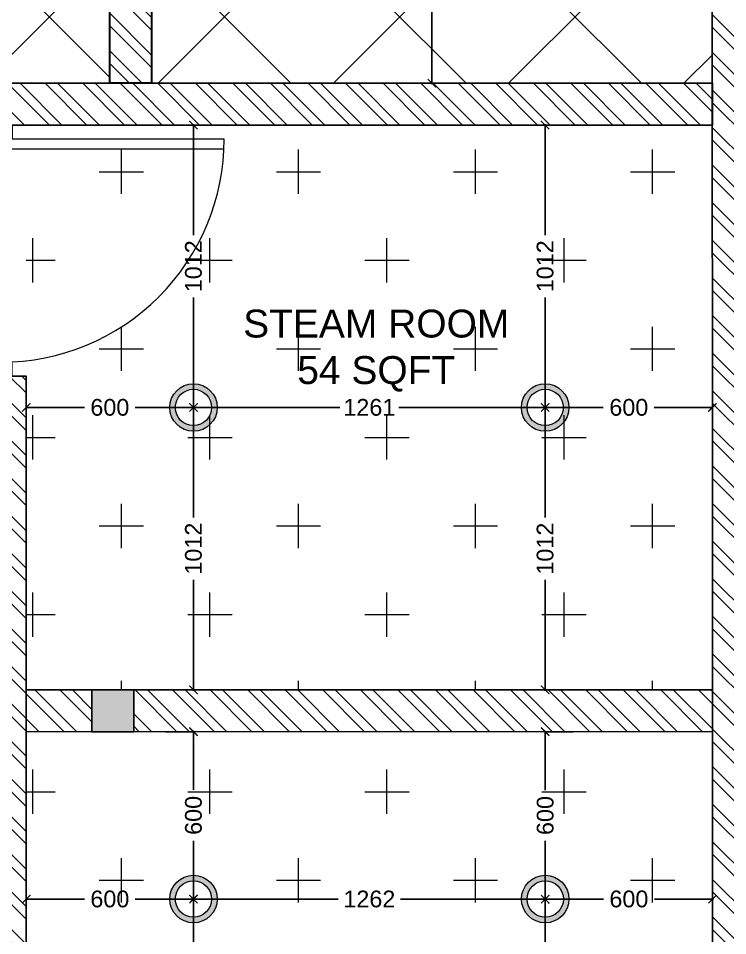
# Model space of a CAD drawing. Header units: millimetres. Extents: x 1464389 to 1998638, y -29162 to 256806.
# Drawn here: x 1805646 to 1808190, y 208770 to 212058 of the extents above; entities that cross this region are included whole.
import ezdxf

# ---------------------------------------------------------------- set-up
doc = ezdxf.new("R2010")
doc.units = ezdxf.units.MM
doc.header["$LTSCALE"] = 15
doc.header["$PDMODE"] = 35
doc.layers.get('0').update_dxf_attribs({"lineweight": 5})
for name, color, linetype, lineweight in [('A-Walls', 1, 'Continuous', 30), ('DOOR', 124, 'Continuous', 9), ('Hatch', 252, 'Continuous', 15), ('ledge wall line', 252, 'Continuous', 13), ('wall', 50, 'Continuous', 30)]:
    doc.layers.add(name, color=color, linetype=linetype, lineweight=lineweight)
for name, color, linetype in [('GFC Columns', 6, 'Continuous'), ('NEW WALL', 5, 'Continuous'), ('Text', 250, 'Continuous')]:
    doc.layers.add(name, color=color, linetype=linetype)
doc.styles.add('ARIAL', font='arial.ttf')
doc.dimstyles.new('SC-25', dxfattribs={"dimtxt": 60, "dimasz": 30, "dimexe": 0, "dimexo": 0, "dimgap": 25, "dimtad": 0, "dimdec": 0, "dimzin": 0, "dimdsep": 46, "dimtxsty": 'ARIAL', "dimblk": 'ARCHTICK', "dimcen": 0.09, "dimdle": 3, "dimclrd": 251, "dimclre": 251, "dimclrt": 1, "dimadec": 0, "dimazin": 0, "dimtfac": 1, "dimtdec": 0, "dimtofl": 0, "dimtmove": 0, "dimatfit": 2, "dimfxl": 100, "dimtolj": 1, "dimtzin": 0, "dimarcsym": 0})
pattern_1 = [(135, (-714436.75, -697251.91), (-67.351921, -67.351921), []), (135, (-714436.75, -697207.01), (-67.351921, -67.351921), [])]
pattern_2 = [(45, (656328.93, 99855.36), (-314.30896, 314.30896), []), (135, (656328.93, 99855.36), (-314.30896, -314.30896), [])]

# ---------------------------------------------------------------- blocks, each defined once
blk = doc.blocks.new('terrace site dwg')
at = {"layer": 'Hatch'}
h = blk.add_hatch(color=256, dxfattribs=at)
h.dxf.hatch_style = 1
h.paths.add_polyline_path([(2564955.5, 867086.2), (2564805.5, 867086.2), (2564805.5, 866936.2), (2564955.5, 866936.2)])
h.paths.add_polyline_path([(2563234.3, 867086.2), (2563139.5, 867086.2), (2563139.5, 866936.2), (2563234.3, 866936.2)])
h.paths.add_polyline_path([(2563139.5, 867086.2), (2563084.5, 867086.2), (2563084.5, 866936.2), (2563139.5, 866936.2)])
h.paths.add_polyline_path([(2563234.5, 861453.2), (2563084.5, 861453.2), (2563084.5, 861303.2), (2563234.5, 861303.2)])
h.paths.add_polyline_path([(2564955.5, 861453.2), (2564805.5, 861453.2), (2564805.5, 861303.2), (2564955.5, 861303.2)])
h.paths.add_polyline_path([(2563234.5, 858838.2), (2563139.5, 858838.2), (2563139.5, 858868.2), (2563084.5, 858868.2), (2563084.5, 858718.2), (2563234.5, 858718.2)])
h.paths.add_polyline_path([(2563234.5, 858868.2), (2563139.5, 858868.2), (2563139.5, 858838.2), (2563234.5, 858838.2)], flags=17)
h.paths.add_polyline_path([(2564955.5, 858113.2), (2564805.5, 858113.2), (2564805.5, 857963.2), (2564955.5, 857963.2)])
h.paths.add_polyline_path([(2569128.5, 858113.2), (2568978.5, 858113.2), (2568978.5, 858018.2), (2569128.5, 858018.2)])
h.paths.add_polyline_path([(2569128.5, 858018.2), (2568978.5, 858018.2), (2568978.5, 857963.2), (2569128.5, 857963.2)])
h.paths.add_polyline_path([(2569734, 858168.2), (2569598.5, 858168.2), (2569598.5, 858018.2), (2569734, 858018.2)])
h.paths.add_polyline_path([(2582058.5, 861483.2), (2581878.5, 861483.2), (2581878.5, 861333.2), (2582058.5, 861333.2)])
h.paths.add_polyline_path([(2582028.5, 867086.2), (2581908.5, 867086.2), (2581908.5, 866936.2), (2582028.5, 866936.2)])
h.paths.add_polyline_path([(2581908.5, 867086.2), (2581878.5, 867086.2), (2581878.5, 866936.2), (2581908.5, 866936.2)])
h.paths.add_polyline_path([(2582028.5, 869698.2), (2581878.5, 869698.2), (2581878.5, 869548.2), (2582028.5, 869548.2)])
h.paths.add_polyline_path([(2574344.5, 867086.2), (2574194.5, 867086.2), (2574194.5, 866936.2), (2574344.5, 866936.2)])
h.paths.add_polyline_path([(2578937.5, 867086.2), (2578787.5, 867086.2), (2578787.5, 866936.2), (2578937.5, 866936.2)])
h.paths.add_polyline_path([(2574962.5, 872568.2), (2574812.5, 872568.2), (2574812.5, 872448.2), (2574962.5, 872448.2)])
h.paths.add_polyline_path([(2578897.5, 872568.2), (2578747.5, 872568.2), (2578747.5, 872418.2), (2578897.5, 872418.2)])
h.paths.add_polyline_path([(2569139.5, 867086.2), (2568989.5, 867086.2), (2568989.5, 866936.2), (2569139.5, 866936.2)])
h.paths.add_polyline_path([(2563234.5, 872568.2), (2563084.5, 872568.2), (2563084.5, 872418.2), (2563138.3, 872418.2), (2563138.3, 872448.2), (2563234.5, 872448.2)])
h.paths.add_polyline_path([(2565124.5, 872568.2), (2564974.5, 872568.2), (2564974.5, 872448.2), (2565124.5, 872448.2)])
h.paths.add_polyline_path([(2565124.5, 872448.1), (2564974.5, 872448.1), (2564974.5, 872418.2), (2565124.5, 872418.2)])
h.paths.add_polyline_path([(2563234.5, 872448.2), (2563138.3, 872448.2), (2563138.3, 872418.2), (2563234.5, 872418.2)], flags=17)
at = {"layer": 'GFC Columns'}
blk.add_lwpolyline([(2568989.5, 867086.2), (2569139.5, 867086.2), (2569139.5, 866936.2), (2568989.5, 866936.2), (2568989.5, 867086.2)], dxfattribs=at)
blk = doc.blocks.new('D900')
for points in [[(0, 840), (0, 900), (100, 900), (100, 850), (60, 850), (60, 840)], [(0, 60), (0, 0), (100, 0), (100, 50), (60, 50), (60, 60)]]:
    blk.add_lwpolyline(points, close=True)
blk.add_lwpolyline([(60, 850, -0.414214), (860, 50), (60, 50), (60, 85), (859.2, 85)], format="xyb")
blk = doc.blocks.new('DOOR TERRACE')
at = {"layer": 'DOOR', "xscale": -0.9999103705746225, "yscale": 0.9999103705746225, "zscale": 0.9999103705746225, "rotation": 180}
blk.add_blockref('D900', (1154829.8, -149375.1), dxfattribs=at)
blk = doc.blocks.new('INTERNAL WALLS FIFFTH')
at = {"layer": 'NEW WALL', "ltscale": 0.25}
for points in [[(1157440.8, -146037.6), (1157590.8, -146037.6), (1157591.5, -153664.6), (1157441.5, -153664.6)], [(1154829.8, -149375.1), (1157441.2, -149375.1), (1157441.2, -149225.1), (1154829.8, -149225.1)], [(1154829.1, -150275), (1154979.1, -150275), (1154979.8, -152764.6), (1154829.8, -152764.6)], [(1154979.8, -151549.6), (1157441.2, -151549.5), (1157441.2, -151399.5), (1154979.8, -151399.6)]]:
    blk.add_lwpolyline(points, close=True, dxfattribs=at)
at = {"layer": 'wall', "color": 5, "ltscale": 0.25}
blk.add_lwpolyline([(1155279.5, -147087.3), (1155429.5, -147087.3), (1155429.6, -149225.1), (1155279.6, -149225.1)], close=True, dxfattribs=at)
blk = doc.blocks.new('_ArchTick')
at = {"color": 0, "linetype": 'ByBlock', "const_width": 0.15}
blk.add_lwpolyline([(-0.5, -0.5), (0.5, 0.5)], dxfattribs=at)
blk = doc.blocks.new('*D1044')
at = {"color": 251, "lineweight": -2, "ltscale": 0.25, "transparency": 16777216}
for p, q in [((1807129.8, 212672.5), (1807129.8, 212338.9)), ((1807129.8, 212669.5), (1807129.8, 212669.5)), ((1807129.8, 211822.8), (1807129.8, 212156.5)), ((1807129.8, 211825.8), (1807129.8, 211825.8))]:
    blk.add_line(p, q, dxfattribs=at)
at = {"layer": 'Defpoints', "color": 0, "ltscale": 0.25, "transparency": 16777216}
for p in [(1807129.8, 212669.5), (1807129.8, 211825.8), (1807129.8, 211825.8)]:
    blk.add_point(p, dxfattribs=at)
at = {"color": 251, "lineweight": -2, "ltscale": 0.25, "transparency": 16777216, "xscale": 30, "yscale": 30, "zscale": 30}
for p, rotation in [((1807129.8, 212669.5), 90), ((1807129.8, 211825.8), 270)]:
    blk.add_blockref('_ArchTick', p, dxfattribs=dict(at, rotation=rotation))
at = {"color": 1, "ltscale": 0.25, "transparency": 16777216, "insert": (1807129.8, 212247.7), "char_height": 60, "attachment_point": 5, "rotation": 90, "style": 'ARIAL'}
blk.add_mtext('\\A1;844', dxfattribs=at)
blk = doc.blocks.new('*D1050')
at = {"color": 251, "lineweight": -2, "ltscale": 0.25, "transparency": 16777216}
for p, q in [((1806271.4, 210663.6), (1806799.1, 210663.6)), ((1806274.4, 210663.6), (1806274.4, 210663.6)), ((1807538.8, 210663.6), (1807011.1, 210663.6)), ((1807535.8, 210663.6), (1807535.8, 210663.6))]:
    blk.add_line(p, q, dxfattribs=at)
at = {"layer": 'Defpoints', "color": 0, "ltscale": 0.25, "transparency": 16777216}
for p in [(1806274.4, 210663.6), (1807535.8, 210663.6), (1807535.8, 210663.6)]:
    blk.add_point(p, dxfattribs=at)
at = {"color": 251, "lineweight": -2, "ltscale": 0.25, "transparency": 16777216, "xscale": 30, "yscale": 30, "zscale": 30, "rotation": 180}
blk.add_blockref('_ArchTick', (1806274.4, 210663.6), dxfattribs=at)
at = {"color": 251, "lineweight": -2, "ltscale": 0.25, "transparency": 16777216, "xscale": 30, "yscale": 30, "zscale": 30}
blk.add_blockref('_ArchTick', (1807535.8, 210663.6), dxfattribs=at)
at = {"color": 1, "ltscale": 0.25, "transparency": 16777216, "insert": (1806905.1, 210663.6), "char_height": 60, "attachment_point": 5, "style": 'ARIAL'}
blk.add_mtext('\\A1;1261', dxfattribs=at)
blk = doc.blocks.new('*D1051')
at = {"color": 251, "lineweight": -2, "ltscale": 0.25, "transparency": 16777216}
for p, q in [((1805671.4, 210663.6), (1805883, 210663.6)), ((1805674.4, 210663.6), (1805674.4, 210663.6)), ((1806277.4, 210663.6), (1806065.7, 210663.6)), ((1806274.4, 210663.6), (1806274.4, 210663.6))]:
    blk.add_line(p, q, dxfattribs=at)
at = {"layer": 'Defpoints', "color": 0, "ltscale": 0.25, "transparency": 16777216}
for p in [(1805674.4, 210663.6), (1805674.4, 210663.6), (1806274.4, 210663.6)]:
    blk.add_point(p, dxfattribs=at)
at = {"color": 251, "lineweight": -2, "ltscale": 0.25, "transparency": 16777216, "xscale": 30, "yscale": 30, "zscale": 30, "rotation": 180}
blk.add_blockref('_ArchTick', (1805674.4, 210663.6), dxfattribs=at)
at = {"color": 251, "lineweight": -2, "ltscale": 0.25, "transparency": 16777216, "xscale": 30, "yscale": 30, "zscale": 30}
blk.add_blockref('_ArchTick', (1806274.4, 210663.6), dxfattribs=at)
at = {"color": 1, "ltscale": 0.25, "transparency": 16777216, "insert": (1805974.4, 210663.6), "char_height": 60, "attachment_point": 5, "style": 'ARIAL'}
blk.add_mtext('\\A1;600', dxfattribs=at)
blk = doc.blocks.new('*D1052')
at = {"color": 251, "lineweight": -2, "ltscale": 0.25, "transparency": 16777216}
for p, q in [((1807532.8, 210663.6), (1807744.4, 210663.6)), ((1808138.7, 210663.6), (1807927.1, 210663.6)), ((1808135.7, 210663.6), (1808135.7, 210663.6))]:
    blk.add_line(p, q, dxfattribs=at)
at = {"layer": 'Defpoints', "color": 0, "ltscale": 0.25, "transparency": 16777216}
for p in [(1807535.8, 210663.6), (1808135.7, 210663.6), (1808135.7, 210663.6)]:
    blk.add_point(p, dxfattribs=at)
at = {"color": 251, "lineweight": -2, "ltscale": 0.25, "transparency": 16777216, "xscale": 30, "yscale": 30, "zscale": 30, "rotation": 180}
blk.add_blockref('_ArchTick', (1807535.8, 210663.6), dxfattribs=at)
at = {"color": 251, "lineweight": -2, "ltscale": 0.25, "transparency": 16777216, "xscale": 30, "yscale": 30, "zscale": 30}
blk.add_blockref('_ArchTick', (1808135.7, 210663.6), dxfattribs=at)
at = {"color": 1, "ltscale": 0.25, "transparency": 16777216, "insert": (1807835.8, 210663.6), "char_height": 60, "attachment_point": 5, "style": 'ARIAL'}
blk.add_mtext('\\A1;600', dxfattribs=at)
blk = doc.blocks.new('*D1053')
at = {"color": 251, "lineweight": -2, "ltscale": 0.25, "transparency": 16777216}
for p, q in [((1806171.4, 210663.6), (1806274.4, 210663.6)), ((1806274.4, 210666.6), (1806274.4, 210268.9)), ((1806274.4, 209648.3), (1806274.4, 210046)), ((1806171.4, 209651.3), (1806274.4, 209651.3))]:
    blk.add_line(p, q, dxfattribs=at)
at = {"layer": 'Defpoints', "color": 0, "ltscale": 0.25, "transparency": 16777216}
for p in [(1806171.4, 210663.6), (1806171.4, 209651.3), (1806274.4, 209651.3)]:
    blk.add_point(p, dxfattribs=at)
at = {"color": 251, "lineweight": -2, "ltscale": 0.25, "transparency": 16777216, "xscale": 30, "yscale": 30, "zscale": 30}
for p, rotation in [((1806274.4, 210663.6), 90), ((1806274.4, 209651.3), 270)]:
    blk.add_blockref('_ArchTick', p, dxfattribs=dict(at, rotation=rotation))
at = {"color": 1, "ltscale": 0.25, "transparency": 16777216, "insert": (1806274.4, 210157.4), "char_height": 60, "attachment_point": 5, "rotation": 90, "style": 'ARIAL'}
blk.add_mtext('\\A1;1012', dxfattribs=at)
blk = doc.blocks.new('*D1054')
at = {"color": 251, "lineweight": -2, "ltscale": 0.25, "transparency": 16777216}
for p, q in [((1806174.4, 211675.8), (1806274.4, 211675.8)), ((1806274.4, 211678.8), (1806274.4, 211281.1)), ((1806274.4, 210660.6), (1806274.4, 211058.2)), ((1806274.4, 210663.6), (1806274.4, 210663.6))]:
    blk.add_line(p, q, dxfattribs=at)
at = {"layer": 'Defpoints', "color": 0, "ltscale": 0.25, "transparency": 16777216}
for p in [(1806174.4, 211675.8), (1806274.4, 211675.8), (1806274.4, 210663.6)]:
    blk.add_point(p, dxfattribs=at)
at = {"color": 251, "lineweight": -2, "ltscale": 0.25, "transparency": 16777216, "xscale": 30, "yscale": 30, "zscale": 30}
for p, rotation in [((1806274.4, 211675.8), 90), ((1806274.4, 210663.6), 270)]:
    blk.add_blockref('_ArchTick', p, dxfattribs=dict(at, rotation=rotation))
at = {"color": 1, "ltscale": 0.25, "transparency": 16777216, "insert": (1806274.4, 211169.7), "char_height": 60, "attachment_point": 5, "rotation": 90, "style": 'ARIAL'}
blk.add_mtext('\\A1;1012', dxfattribs=at)
blk = doc.blocks.new('*D1055')
at = {"color": 251, "lineweight": -2, "ltscale": 0.25, "transparency": 16777216}
for p, q in [((1807535.8, 210666.6), (1807535.8, 210268.9)), ((1807632.7, 210663.6), (1807535.8, 210663.6)), ((1807535.8, 209648.3), (1807535.8, 210046)), ((1807632.7, 209651.3), (1807535.8, 209651.3))]:
    blk.add_line(p, q, dxfattribs=at)
at = {"layer": 'Defpoints', "color": 0, "ltscale": 0.25, "transparency": 16777216}
for p in [(1807632.7, 210663.6), (1807535.8, 209651.3), (1807632.7, 209651.3)]:
    blk.add_point(p, dxfattribs=at)
at = {"color": 251, "lineweight": -2, "ltscale": 0.25, "transparency": 16777216, "xscale": 30, "yscale": 30, "zscale": 30}
for p, rotation in [((1807535.8, 210663.6), 90), ((1807535.8, 209651.3), 270)]:
    blk.add_blockref('_ArchTick', p, dxfattribs=dict(at, rotation=rotation))
at = {"color": 1, "ltscale": 0.25, "transparency": 16777216, "insert": (1807535.8, 210157.4), "char_height": 60, "attachment_point": 5, "rotation": 90, "style": 'ARIAL'}
blk.add_mtext('\\A1;1012', dxfattribs=at)
blk = doc.blocks.new('*D1056')
at = {"color": 251, "lineweight": -2, "ltscale": 0.25, "transparency": 16777216}
for p, q in [((1807535.8, 211678.8), (1807535.8, 211281.1)), ((1807635.7, 211675.8), (1807535.8, 211675.8)), ((1807535.8, 210660.6), (1807535.8, 211058.2)), ((1807535.8, 210663.6), (1807535.8, 210663.6))]:
    blk.add_line(p, q, dxfattribs=at)
at = {"layer": 'Defpoints', "color": 0, "ltscale": 0.25, "transparency": 16777216}
for p in [(1807535.8, 211675.8), (1807635.7, 211675.8), (1807535.8, 210663.6)]:
    blk.add_point(p, dxfattribs=at)
at = {"color": 251, "lineweight": -2, "ltscale": 0.25, "transparency": 16777216, "xscale": 30, "yscale": 30, "zscale": 30}
for p, rotation in [((1807535.8, 211675.8), 90), ((1807535.8, 210663.6), 270)]:
    blk.add_blockref('_ArchTick', p, dxfattribs=dict(at, rotation=rotation))
at = {"color": 1, "ltscale": 0.25, "transparency": 16777216, "insert": (1807535.8, 211169.7), "char_height": 60, "attachment_point": 5, "rotation": 90, "style": 'ARIAL'}
blk.add_mtext('\\A1;1012', dxfattribs=at)
blk = doc.blocks.new('*D1058')
at = {"color": 251, "lineweight": -2, "ltscale": 0.25, "transparency": 16777216}
for p, q in [((1806274.4, 208904.3), (1806274.4, 208535.3)), ((1806274.4, 208901.3), (1806274.4, 208901.3)), ((1806274.4, 207983.3), (1806274.4, 208352.3)), ((1806274.4, 207986.3), (1806274.4, 207986.3))]:
    blk.add_line(p, q, dxfattribs=at)
at = {"layer": 'Defpoints', "color": 0, "ltscale": 0.25, "transparency": 16777216}
for p in [(1806274.4, 208901.3), (1806274.4, 208901.3), (1806274.4, 207986.3)]:
    blk.add_point(p, dxfattribs=at)
at = {"color": 251, "lineweight": -2, "ltscale": 0.25, "transparency": 16777216, "xscale": 30, "yscale": 30, "zscale": 30}
for p, rotation in [((1806274.4, 208901.3), 90), ((1806274.4, 207986.3), 270)]:
    blk.add_blockref('_ArchTick', p, dxfattribs=dict(at, rotation=rotation))
at = {"color": 1, "ltscale": 0.25, "transparency": 16777216, "insert": (1806274.4, 208443.8), "char_height": 60, "attachment_point": 5, "rotation": 90, "style": 'ARIAL'}
blk.add_mtext('\\A1;915', dxfattribs=at)
blk = doc.blocks.new('*D1059')
at = {"color": 251, "lineweight": -2, "ltscale": 0.25, "transparency": 16777216}
for p, q in [((1806271.4, 208901.3), (1806793.8, 208901.3)), ((1806274.4, 208901.3), (1806274.4, 208901.3)), ((1807539.1, 208901.3), (1807016.7, 208901.3)), ((1807536.1, 208901.3), (1807536.1, 208901.3))]:
    blk.add_line(p, q, dxfattribs=at)
at = {"layer": 'Defpoints', "color": 0, "ltscale": 0.25, "transparency": 16777216}
for p in [(1806274.4, 208901.3), (1807536.1, 208901.3), (1807536.1, 208901.3)]:
    blk.add_point(p, dxfattribs=at)
at = {"color": 251, "lineweight": -2, "ltscale": 0.25, "transparency": 16777216, "xscale": 30, "yscale": 30, "zscale": 30, "rotation": 180}
blk.add_blockref('_ArchTick', (1806274.4, 208901.3), dxfattribs=at)
at = {"color": 251, "lineweight": -2, "ltscale": 0.25, "transparency": 16777216, "xscale": 30, "yscale": 30, "zscale": 30}
blk.add_blockref('_ArchTick', (1807536.1, 208901.3), dxfattribs=at)
at = {"color": 1, "ltscale": 0.25, "transparency": 16777216, "insert": (1806905.2, 208901.3), "char_height": 60, "attachment_point": 5, "style": 'ARIAL'}
blk.add_mtext('\\A1;1262', dxfattribs=at)
blk = doc.blocks.new('*D1060')
at = {"color": 251, "lineweight": -2, "ltscale": 0.25, "transparency": 16777216}
for p, q in [((1807536.1, 208903.3), (1807536.1, 208534.5)), ((1807536.1, 208900.3), (1807536.1, 208900.3)), ((1807536.1, 207983.3), (1807536.1, 208352.1)), ((1807536.1, 207986.3), (1807536.1, 207986.3))]:
    blk.add_line(p, q, dxfattribs=at)
at = {"layer": 'Defpoints', "color": 0, "ltscale": 0.25, "transparency": 16777216}
for p in [(1807536.1, 208900.3), (1807536.1, 207986.3), (1807536.1, 207986.3)]:
    blk.add_point(p, dxfattribs=at)
at = {"color": 251, "lineweight": -2, "ltscale": 0.25, "transparency": 16777216, "xscale": 30, "yscale": 30, "zscale": 30}
for p, rotation in [((1807536.1, 208900.3), 90), ((1807536.1, 207986.3), 270)]:
    blk.add_blockref('_ArchTick', p, dxfattribs=dict(at, rotation=rotation))
at = {"color": 1, "ltscale": 0.25, "transparency": 16777216, "insert": (1807536.1, 208443.3), "char_height": 60, "attachment_point": 5, "rotation": 90, "style": 'ARIAL'}
blk.add_mtext('\\A1;914', dxfattribs=at)
blk = doc.blocks.new('*D1064')
at = {"color": 251, "lineweight": -2, "ltscale": 0.25, "transparency": 16777216}
for p, q in [((1806174.4, 209501.3), (1806274.4, 209501.3)), ((1806274.4, 209504.3), (1806274.4, 209292.7)), ((1806274.4, 208898.3), (1806274.4, 209110)), ((1806274.4, 208901.3), (1806274.4, 208901.3))]:
    blk.add_line(p, q, dxfattribs=at)
at = {"layer": 'Defpoints', "color": 0, "ltscale": 0.25, "transparency": 16777216}
for p in [(1806174.4, 209501.3), (1806274.4, 209501.3), (1806274.4, 208901.3)]:
    blk.add_point(p, dxfattribs=at)
at = {"color": 251, "lineweight": -2, "ltscale": 0.25, "transparency": 16777216, "xscale": 30, "yscale": 30, "zscale": 30}
for p, rotation in [((1806274.4, 209501.3), 90), ((1806274.4, 208901.3), 270)]:
    blk.add_blockref('_ArchTick', p, dxfattribs=dict(at, rotation=rotation))
at = {"color": 1, "ltscale": 0.25, "transparency": 16777216, "insert": (1806274.4, 209201.3), "char_height": 60, "attachment_point": 5, "rotation": 90, "style": 'ARIAL'}
blk.add_mtext('\\A1;600', dxfattribs=at)
blk = doc.blocks.new('*D1065')
at = {"color": 251, "lineweight": -2, "ltscale": 0.25, "transparency": 16777216}
for p, q in [((1805671.4, 208901.3), (1805883, 208901.3)), ((1806277.4, 208901.3), (1806065.7, 208901.3))]:
    blk.add_line(p, q, dxfattribs=at)
at = {"layer": 'Defpoints', "color": 0, "ltscale": 0.25, "transparency": 16777216}
for p in [(1805674.4, 208901.3), (1805674.4, 208901.3), (1806274.4, 208901.3)]:
    blk.add_point(p, dxfattribs=at)
at = {"color": 251, "lineweight": -2, "ltscale": 0.25, "transparency": 16777216, "xscale": 30, "yscale": 30, "zscale": 30, "rotation": 180}
blk.add_blockref('_ArchTick', (1805674.4, 208901.3), dxfattribs=at)
at = {"color": 251, "lineweight": -2, "ltscale": 0.25, "transparency": 16777216, "xscale": 30, "yscale": 30, "zscale": 30}
blk.add_blockref('_ArchTick', (1806274.4, 208901.3), dxfattribs=at)
at = {"color": 1, "ltscale": 0.25, "transparency": 16777216, "insert": (1805974.4, 208901.3), "char_height": 60, "attachment_point": 5, "style": 'ARIAL'}
blk.add_mtext('\\A1;600', dxfattribs=at)
blk = doc.blocks.new('*D1066')
at = {"color": 251, "lineweight": -2, "ltscale": 0.25, "transparency": 16777216}
for p, q in [((1807536.1, 209504.3), (1807536.1, 209292.2)), ((1807636.1, 209501.3), (1807536.1, 209501.3)), ((1807536.1, 208897.3), (1807536.1, 209109.5)), ((1807536.1, 208900.3), (1807536.1, 208900.3))]:
    blk.add_line(p, q, dxfattribs=at)
at = {"layer": 'Defpoints', "color": 0, "ltscale": 0.25, "transparency": 16777216}
for p in [(1807536.1, 209501.3), (1807636.1, 209501.3), (1807536.1, 208900.3)]:
    blk.add_point(p, dxfattribs=at)
at = {"color": 251, "lineweight": -2, "ltscale": 0.25, "transparency": 16777216, "xscale": 30, "yscale": 30, "zscale": 30}
for p, rotation in [((1807536.1, 209501.3), 90), ((1807536.1, 208900.3), 270)]:
    blk.add_blockref('_ArchTick', p, dxfattribs=dict(at, rotation=rotation))
at = {"color": 1, "ltscale": 0.25, "transparency": 16777216, "insert": (1807536.1, 209200.8), "char_height": 60, "attachment_point": 5, "rotation": 90, "style": 'ARIAL'}
blk.add_mtext('\\A1;600', dxfattribs=at)
blk = doc.blocks.new('*D1067')
at = {"color": 251, "lineweight": -2, "ltscale": 0.25, "transparency": 16777216}
for p, q in [((1808136.1, 209001.3), (1808136.1, 208901.3)), ((1807533.1, 208901.3), (1807744.7, 208901.3)), ((1808139.1, 208901.3), (1807927.4, 208901.3))]:
    blk.add_line(p, q, dxfattribs=at)
at = {"layer": 'Defpoints', "color": 0, "ltscale": 0.25, "transparency": 16777216}
for p in [(1808136.1, 209001.3), (1807536.1, 208901.3), (1808136.1, 208901.3)]:
    blk.add_point(p, dxfattribs=at)
at = {"color": 251, "lineweight": -2, "ltscale": 0.25, "transparency": 16777216, "xscale": 30, "yscale": 30, "zscale": 30, "rotation": 180}
blk.add_blockref('_ArchTick', (1807536.1, 208901.3), dxfattribs=at)
at = {"color": 251, "lineweight": -2, "ltscale": 0.25, "transparency": 16777216, "xscale": 30, "yscale": 30, "zscale": 30}
blk.add_blockref('_ArchTick', (1808136.1, 208901.3), dxfattribs=at)
at = {"color": 1, "ltscale": 0.25, "transparency": 16777216, "insert": (1807836.1, 208901.3), "char_height": 60, "attachment_point": 5, "style": 'ARIAL'}
blk.add_mtext('\\A1;600', dxfattribs=at)
blk = doc.blocks.new('Hanging light')
h = blk.add_hatch(color=30)
h.dxf.hatch_style = 1
h.set_gradient(color1=(242, 103, 34), color2=(255, 255, 0), name='CYLINDER')
h.paths.add_polyline_path([(163326.4, 34665.3, 1), (163155.9, 34665.3, 1)])
h.paths.add_polyline_path([(163175.9, 34665.3, -1), (163306.4, 34665.3, -1)], flags=16)
at = {"color": 3}
for radius in [85.2, 65.2]:
    blk.add_circle((163241.2, 34665.3), radius, dxfattribs=at)

msp = doc.modelspace()

# ---------------------------------------------------------------- hatches: boundary and pattern name
at = {"layer": 'Hatch', "ltscale": 0.25}
h = msp.add_hatch(dxfattribs=at)
h.set_pattern_fill('ANSI37', color=256, scale=140)
h.set_pattern_definition(pattern_2)
h.paths.add_polyline_path([(1805524.4, 211825.8), (1805974.2, 211825.8), (1805974.2, 215013.3), (1804324.4, 215013.3), (1804324.4, 206037), (1810869, 206036.3), (1810869, 207236.3), (1805524.4, 207236.3)])
h = msp.add_hatch(dxfattribs=at)
h.set_pattern_fill('ANSI37', color=256, scale=140)
h.set_pattern_definition(pattern_2)
h.paths.add_polyline_path([(1808135.7, 215013.3), (1806124.4, 215013.3), (1806124.4, 211825.8), (1808135.7, 211825.8)])
at = {"layer": 'Hatch'}
h = msp.add_hatch(dxfattribs=at)
h.set_pattern_fill('CROSS', color=256, scale=50)
h.set_pattern_definition([(0, (661983.8, 361050.86), (317.5, 317.5), [158.75, -476.25]), (90, (662063.18, 360971.5), (-317.5, 317.5), [158.75, -476.25])])
h.paths.add_polyline_path([(1808135.7, 211675.8), (1805674.4, 211675.8), (1805674.4, 209651.3), (1808135.7, 209651.3)])
h.paths.add_polyline_path([(1808136.1, 209501.3), (1805674.4, 209501.3), (1805674.4, 207386.3), (1808136.1, 207386.3)])
at = {"layer": 'ledge wall line'}
h = msp.add_hatch(dxfattribs=at)
h.set_pattern_fill('ANSI32', color=256, scale=10, angle=90)
h.set_pattern_definition(pattern_1)
h.paths.add_polyline_path([(1808285.4, 215013.3), (1808135.4, 215013.3), (1808135.7, 211825.8), (1808135.8, 211825.8), (1808135.8, 211675.8), (1808136.1, 207386.3), (1808286.1, 207386.3)])
h.paths.add_polyline_path([(1808135.8, 209651.3), (1806060.4, 209651.3), (1806060.4, 209501.3), (1808135.8, 209501.3)])
h.paths.add_polyline_path([(1805910.4, 209651.3), (1805674.4, 209651.3), (1805674.4, 209501.3), (1805910.4, 209501.3)])
h.paths.add_polyline_path([(1805673.7, 210775.8), (1805523.7, 210775.8), (1805524.4, 208286.3), (1805674.4, 208286.3)])
h.paths.add_polyline_path([(1806842.4, 212999.6), (1807428.3, 212999.6), (1807428.3, 213205.6), (1806842.4, 213205.6)], flags=9)
h.paths.add_polyline_path([(1805947.6, 212001), (1805947.6, 212734.1), (1805573, 212734.1), (1805573, 212001)], flags=9)
h = msp.add_hatch(dxfattribs=at)
h.set_pattern_fill('ANSI32', color=256, scale=10, angle=90)
h.set_pattern_definition(pattern_1)
h.paths.add_polyline_path([(1806124.2, 213963.6), (1805974.2, 213963.6), (1805974.2, 211825.8), (1806124.2, 211825.8)])
h = msp.add_hatch(dxfattribs=at)
h.set_pattern_fill('ANSI32', color=256, scale=10, angle=90)
h.set_pattern_definition([(135, (-703035.11, -654671.14), (-67.351921, -67.351921), []), (135, (-703035.11, -654626.24), (-67.351921, -67.351921), [])])
h.paths.add_polyline_path([(1808135.8, 211825.8), (1805524.5, 211825.8), (1805524.4, 211675.8), (1808135.7, 211675.8)])

# ---------------------------------------------------------------- block references
for name, p in [('DOOR TERRACE', (650694.6, 361050.9)), ('INTERNAL WALLS FIFFTH', (650694.6, 361050.9)), ('Hanging light', (1643033.2, 175998.2)), ('Hanging light', (1644294.7, 175998.2)), ('Hanging light', (1643033.2, 174236)), ('Hanging light', (1644294.9, 174236))]:
    msp.add_blockref(name, p)
at = {"layer": 'A-Walls'}
msp.add_blockref('terrace site dwg', (-763079.1, -657434.9), dxfattribs=at)

# ---------------------------------------------------------------- texts
at = {"layer": 'Text', "ltscale": 0.25, "insert": (1806278.6, 211014.3), "char_height": 100, "attachment_point": 1, "style": 'ARIAL'}
msp.add_mtext_dynamic_manual_height_columns('\\pxqc;STEAM ROOM\\P54 SQFT', width=1302.77, gutter_width=250, heights=[0], dxfattribs=at)

# ---------------------------------------------------------------- dimensions: what is measured, and where the dimension line sits
at = {"ltscale": 0.25}
for base, p1, p2, picture, middle in [((1807129.8, 211825.8), (1807129.8, 212669.5), (1807129.8, 211825.8), '*D1044', (1807129.8, 212247.7)), ((1806274.4, 211675.8), (1806274.4, 210663.6), (1806174.4, 211675.8), '*D1054', (1806274.4, 211169.7)), ((1807535.8, 211675.8), (1807535.8, 210663.6), (1807635.7, 211675.8), '*D1056', (1807535.8, 211169.7)), ((1806274.4, 209651.3), (1806171.4, 210663.6), (1806171.4, 209651.3), '*D1053', (1806274.4, 210157.4)), ((1807535.8, 209651.3), (1807632.7, 210663.6), (1807632.7, 209651.3), '*D1055', (1807535.8, 210157.4)), ((1806274.4, 209501.3), (1806274.4, 208901.3), (1806174.4, 209501.3), '*D1064', (1806274.4, 209201.3)), ((1806274.4, 208901.3), (1806274.4, 207986.3), (1806274.4, 208901.3), '*D1058', (1806274.4, 208443.8)), ((1807536.1, 207986.3), (1807536.1, 208900.3), (1807536.1, 207986.3), '*D1060', (1807536.1, 208443.3))]:
    dim = msp.add_linear_dim(base=base, p1=p1, p2=p2, angle=90, dimstyle='SC-25', dxfattribs=at)
    dim.commit()
    dim.dimension.update_dxf_attribs({"geometry": picture, "text_midpoint": middle})
for base, p1, p2, picture, middle in [((1805674.4, 210663.6), (1806274.4, 210663.6), (1805674.4, 210663.6), '*D1051', (1805974.4, 210663.6)), ((1807535.8, 210663.6), (1806274.4, 210663.6), (1807535.8, 210663.6), '*D1050', (1806905.1, 210663.6)), ((1808135.7, 210663.6), (1807535.8, 210663.6), (1808135.7, 210663.6), '*D1052', (1807835.8, 210663.6)), ((1808136.1, 208901.3), (1807536.1, 208901.3), (1808136.1, 209001.3), '*D1067', (1807836.1, 208901.3)), ((1805674.4, 208901.3), (1806274.4, 208901.3), (1805674.4, 208901.3), '*D1065', (1805974.4, 208901.3)), ((1807536.1, 208901.3), (1806274.4, 208901.3), (1807536.1, 208901.3), '*D1059', (1806905.2, 208901.3))]:
    dim = msp.add_linear_dim(base=base, p1=p1, p2=p2, dimstyle='SC-25', dxfattribs=at)
    dim.commit()
    dim.dimension.update_dxf_attribs({"geometry": picture, "text_midpoint": middle})
dim = msp.add_linear_dim(base=(1807536.1, 209501.3), p1=(1807536.1, 208900.3), p2=(1807636.1, 209501.3), angle=90, text='600', dimstyle='SC-25', dxfattribs=at)
dim.commit()
dim.dimension.update_dxf_attribs({"geometry": '*D1066', "text_midpoint": (1807536.1, 209200.8)})

doc.saveas('drawing.dxf')
